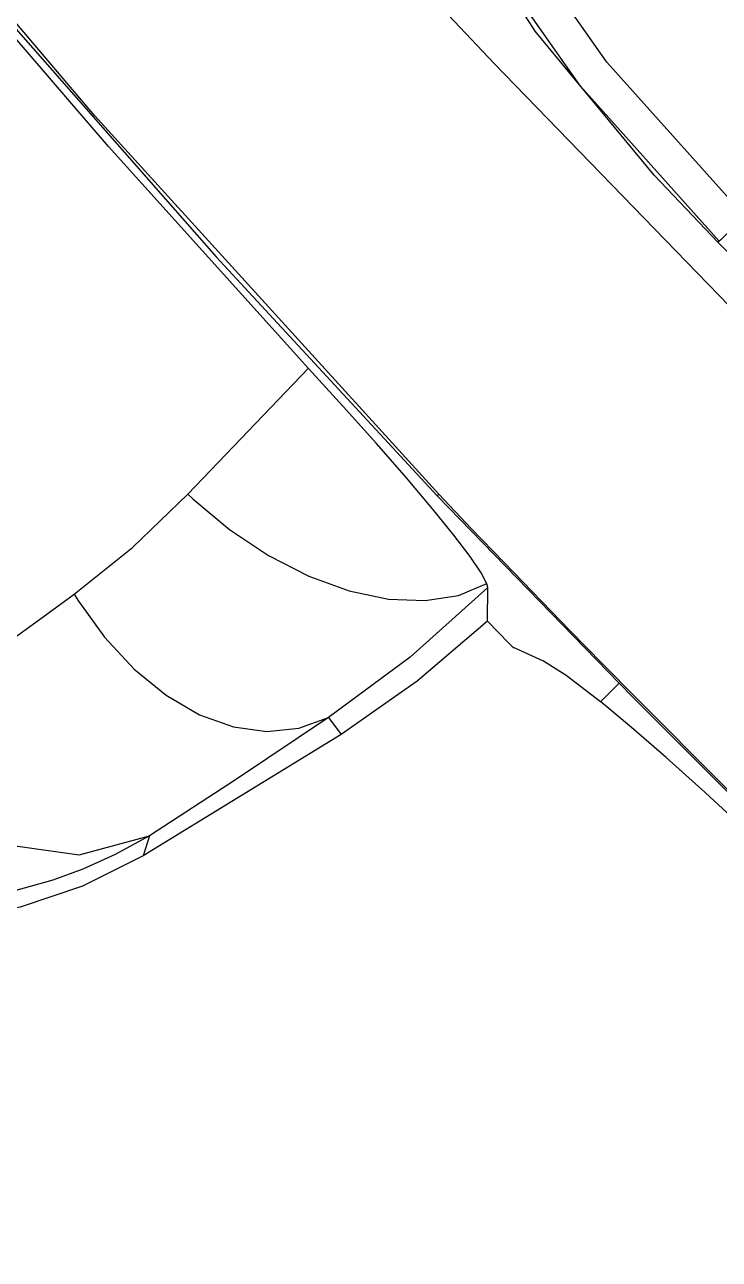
# Model space of a CAD drawing. Extents: x 45 to 722, y 209 to 689.
# Drawn here: x 121.1 to 154.5, y 378.5 to 437.9 of the extents above; entities that cross this region are included whole.
import ezdxf

# ---------------------------------------------------------------- set-up
doc = ezdxf.new("R2010")
doc.units = 0
doc.layers.add('7-10030_lineart', color=7, linetype='CONTINUOUS')

msp = doc.modelspace()

# ---------------------------------------------------------------- linework, layer by layer
at = {"layer": '7-10030_lineart', "color": 7}
for points in [[(233.9186, 321.854918), (164.09507, 391.849238), (161.49719, 394.454648), (158.89796, 397.058698), (150.49555, 405.493598), (148.89758, 407.110748), (147.30526, 408.733048), (144.14035, 411.998438), (142.56835, 413.641608), (141.00309, 415.291538), (124.44981, 433.486538), (112.14202, 447.998508), (100.36152, 462.981648), (93.285187, 472.654528), (86.491038, 482.531918), (87.515603, 483.411758), (89.761503, 485.427738), (92.525655, 487.988138), (93.859137, 489.246408), (95.327331, 490.653528)], [(95.327311, 490.653528), (105.36039, 478.232638), (115.85732, 466.087648), (129.5777, 450.961248), (143.64903, 436.032628), (158.07744, 421.153058), (172.67229, 406.417598), (230.70514, 348.276388), (310.84859, 267.984208)], [(86.272676, 482.351608), (92.846274, 472.852638), (100.257874, 462.819538), (109.718024, 450.769238), (119.965004, 438.470558), (130.294904, 426.715928), (140.929624, 415.216768)], [(154.44231, 427.406778), (151.36033, 430.634348), (145.64691, 437.568648), (140.75662, 445.182528), (138.76927, 449.191378), (137.20698, 453.460938), (136.43848, 457.020378), (136.29092, 459.436728), (136.63066, 461.948728), (137.30558, 463.668778), (138.37482, 465.105288), (138.40512, 465.074888)], [(154.49508, 427.463358), (147.81394, 434.921178), (142.01237, 443.191248), (140.1366, 446.546338), (138.48932, 450.086098), (137.17528, 453.852188), (136.40148, 457.982548), (136.51825, 461.195688), (137.05768, 463.052158), (137.59692, 464.070878), (138.40565, 465.075058)], [(161.904, 434.886438), (155.70699, 428.677928), (149.08626, 436.067128), (143.34339, 444.245268), (140.92101, 448.687248), (138.96574, 453.435658), (138.25932, 455.942928), (137.83748, 458.584048), (137.92858, 461.432968), (138.34895, 462.898518), (138.72444, 463.609628), (139.23497, 464.243558)], [(143.318064, 410.985148), (143.041354, 411.513088), (142.512334, 412.292438), (141.729824, 413.323058), (140.701744, 414.590228), (139.447704, 416.072968), (138.000724, 417.730778), (136.409264, 419.510338), (134.734414, 421.343728), (125.111414, 432.023888), (115.706814, 442.975858), (106.801514, 453.883728), (104.606834, 456.607538), (102.594544, 459.024288), (100.916334, 460.942808), (99.668827, 462.245328), (99.100982, 462.741928), (98.766342, 462.917028)], [(155.70726, 428.678338), (155.4637, 428.431758), (155.10193, 428.067768), (154.90126, 427.866728), (154.71307, 427.678198), (154.56671, 427.531558), (154.49661, 427.461858)], [(154.44231, 427.406778), (154.49661, 427.461178)], [(165.46405, 416.382788), (154.44231, 427.406738)], [(128.92969, 415.290978), (134.73641, 421.347188)], [(123.46708, 410.483448), (126.26366, 412.729578), (128.92969, 415.290978)], [(128.92994, 415.291128), (129.16426, 415.070558)], [(149.682434, 406.192958), (140.929624, 415.216768)], [(140.92977, 415.222888), (141.00097, 415.294188)], [(129.16426, 415.070518), (130.92857, 413.598918), (132.81076, 412.345748), (134.75413, 411.350908), (136.69815, 410.643298), (138.58309, 410.246918), (140.35053, 410.171718), (141.94572, 410.422438), (143.32031, 410.988758)], [(113.93497, 403.647538), (118.57086, 406.938438), (121.79944, 409.268038), (123.46708, 410.483448)], [(123.46731, 410.483598), (123.64463, 410.195128)], [(143.36147, 410.810328), (139.63265, 407.448608), (135.69391, 404.552628)], [(143.340654, 409.183938), (143.359254, 410.806718), (143.317554, 410.985668)], [(123.64463, 410.195128), (124.91697, 408.412258), (126.34329, 406.871118), (127.88299, 405.616438), (129.49181, 404.683098), (131.1234, 404.099268), (132.73137, 403.879698), (134.26936, 404.032978), (135.69417, 404.552368)], [(143.34288, 409.187918), (139.95612, 406.303188), (136.30145, 403.724718)], [(143.339334, 409.185808), (144.358334, 408.133838)], [(144.358764, 408.133548), (144.432164, 408.059948), (144.499564, 407.995748), (144.553164, 407.948148), (144.587064, 407.922948), (144.591064, 407.920948)], [(146.045574, 407.265998), (144.591494, 407.920658)], [(148.784844, 405.300788), (147.137794, 406.576528), (146.045654, 407.266598)], [(149.682434, 406.192958), (148.786844, 405.298788)], [(332.260614, 223.272438), (240.956534, 314.725688), (224.765304, 330.956428), (195.334574, 360.466768), (156.078514, 399.784198), (150.339734, 405.532948), (149.681554, 406.193698)], [(156.0184, 398.865218), (154.87585, 399.969338), (153.82438, 400.945048), (151.94031, 402.630558), (150.26659, 404.075608), (148.78987, 405.302328)], [(135.69388, 404.552538), (131.26934, 401.589148), (127.08262, 398.855788)], [(135.69391, 404.552998), (136.30145, 403.724718)], [(114.1354, 403.338868), (116.86798, 400.306598), (120.16909, 398.442768), (123.69622, 397.941878), (127.08262, 398.855788)], [(136.30154, 403.724978), (126.7801, 397.901458)], [(127.08265, 398.856278), (125.42953, 397.959468), (123.87484, 397.257988), (122.43696, 396.726008), (120.66206, 396.220138), (118.97562, 395.893938), (117.38922, 395.727668), (115.52518, 395.715868), (113.77696, 395.900918), (112.15611, 396.264498), (109.56008, 397.318538), (107.35713, 398.845098)], [(127.08274, 398.856508), (126.7801, 397.901458)], [(126.78013, 397.901408), (123.86256, 396.442118), (120.8686, 395.426968), (117.78607, 394.884378), (114.79375, 394.864278), (112.01283, 395.370368), (109.48671, 396.378688), (107.15335, 397.986558)]]:
    msp.add_lwpolyline(points, dxfattribs=at)

doc.saveas('drawing.dxf')
